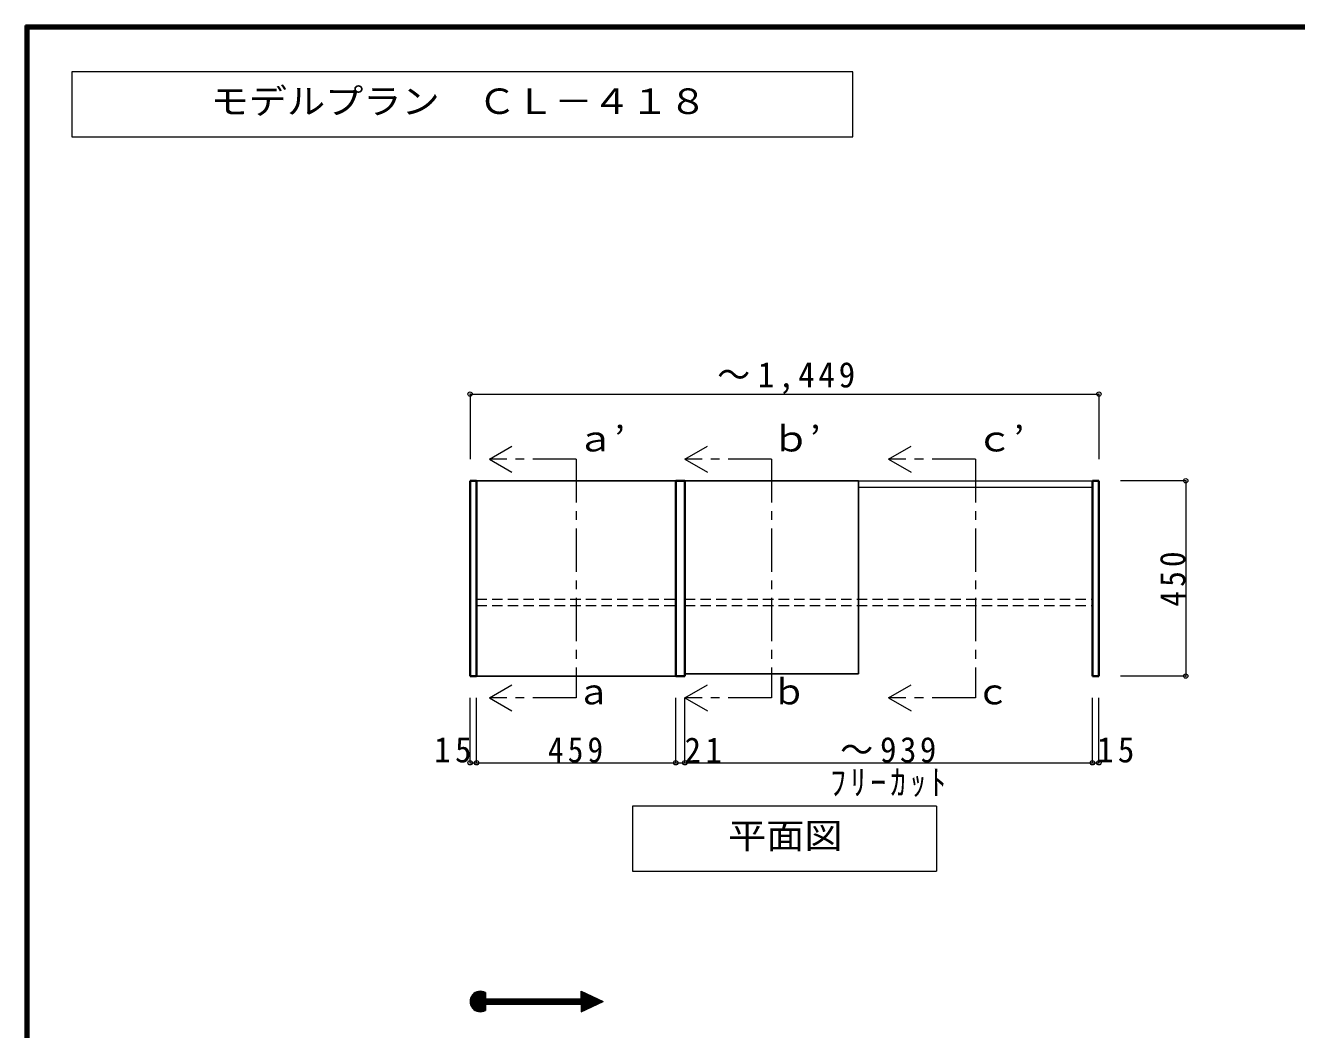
# Model space of a CAD drawing. Units: millimetres at full size, sheet at 1:20; details may follow other scales. Extents: x -3922 to 3878, y -2932 to 2722.
# Drawn here: x -3922 to -993, y 408 to 2722 of the extents above; entities that cross this region are included whole.
import ezdxf
from ezdxf.enums import TextEntityAlignment as Align

# ---------------------------------------------------------------- set-up
doc = ezdxf.new("R2010")
doc.units = ezdxf.units.MM
doc.header["$LTSCALE"] = 20
doc.header["$PDMODE"] = 32
doc.header["$PDSIZE"] = 10
doc.linetypes.add('CHAIN1', pattern=[8, 5, -1, 1, -1])
doc.linetypes.add('DASHED1', pattern=[1.8, 1.2, -0.6])
for name, color, linetype, lineweight in [('0-2_本体', 2, 'Continuous', 35), ('0-3_固定棚', 3, 'Continuous', 25), ('0-6_ﾊﾟｲﾌﾟﾊﾝｶﾞｰ', 7, 'Continuous', 18), ('0-7_桟木・巾木', 2, 'Continuous', 35), ('0-8_引き出し', 3, 'Continuous', 25), ('0-A_文字', 7, 'Continuous', 18), ('0-B_寸法', 7, 'Continuous', 9), ('F-1_枠', 6, 'Continuous', 40)]:
    doc.layers.add(name, color=color, linetype=linetype, lineweight=lineweight)
doc.styles.add('ＭＳ ゴシック', font='')
doc.styles.get('ＭＳ ゴシック').set_extended_font_data('MS Gothic')

msp = doc.modelspace()

# ---------------------------------------------------------------- linework, layer by layer
at = {"layer": '0-2_本体'}
for p, q in [((-2897.58, 1222.73), (-2897.58, 1672.73)), ((-2897.58, 1672.73), (-2882.58, 1672.73)), ((-2882.58, 1222.73), (-2882.58, 1672.73)), ((-2423.58, 1222.73), (-2423.58, 1672.73)), ((-2423.58, 1672.73), (-2402.58, 1672.73)), ((-2402.58, 1222.73), (-2402.58, 1672.73)), ((-1463.58, 1222.73), (-1463.58, 1672.73)), ((-1463.58, 1672.73), (-1448.58, 1672.73)), ((-1448.58, 1222.73), (-1448.58, 1672.73)), ((-2897.58, 1222.73), (-2882.58, 1222.73)), ((-2423.58, 1222.73), (-2402.58, 1222.73)), ((-1463.58, 1222.73), (-1448.58, 1222.73))]:
    msp.add_line(p, q, dxfattribs=at)
at = {"layer": '0-3_固定棚'}
for p, q in [((-2882.58, 1672.73), (-2423.58, 1672.73)), ((-2423.58, 1222.73), (-2882.58, 1222.73))]:
    msp.add_line(p, q, dxfattribs=at)
at = {"layer": '0-6_ﾊﾟｲﾌﾟﾊﾝｶﾞｰ', "color": 4, "linetype": 'DASHED1', "lineweight": 9}
for p, q in [((-2882.58, 1400.22), (-2423.58, 1400.22)), ((-2882.58, 1385.24), (-2423.58, 1385.24)), ((-2402.58, 1400.22), (-1463.58, 1400.22)), ((-2402.58, 1385.24), (-1463.58, 1385.24))]:
    msp.add_line(p, q, dxfattribs=at)
at = {"layer": '0-7_桟木・巾木', "color": 7, "lineweight": 18}
for p, q in [((-2002.58, 1672.73), (-1463.58, 1672.73)), ((-2002.58, 1657.73), (-1463.58, 1657.73))]:
    msp.add_line(p, q, dxfattribs=at)
at = {"layer": '0-8_引き出し'}
for p, q in [((-2402.58, 1227.73), (-2402.58, 1672.73)), ((-2402.58, 1672.73), (-2002.58, 1672.73)), ((-2002.58, 1227.73), (-2002.58, 1672.73)), ((-2402.58, 1227.73), (-2002.58, 1227.73))]:
    msp.add_line(p, q, dxfattribs=at)
at = {"layer": '0-A_文字'}
for p, q in [((-2853.08, 1722.73), (-2801.12, 1752.73)), ((-2402.58, 1722.73), (-2350.62, 1752.73)), ((-1933.08, 1722.73), (-1881.12, 1752.73)), ((-2853.08, 1722.73), (-2801.12, 1692.73)), ((-2402.58, 1722.73), (-2350.62, 1692.73)), ((-1933.08, 1722.73), (-1881.12, 1692.73)), ((-2853.08, 1172.73), (-2801.12, 1202.73)), ((-2402.58, 1172.73), (-2350.62, 1202.73)), ((-1933.08, 1172.73), (-1881.12, 1202.73)), ((-2853.08, 1172.73), (-2801.12, 1142.73)), ((-2402.58, 1172.73), (-2350.62, 1142.73)), ((-1933.08, 1172.73), (-1881.12, 1142.73)), ((-1823.08, 922.73), (-1823.08, 772.73)), ((-2523.08, 772.73), (-1823.08, 772.73)), ((-2897.58, 472.25), (-2873.62, 496.2)), ((-2897.43, 475.22), (-2876.59, 496.06)), ((-2897.39, 469.61), (-2870.98, 496.02)), ((-2896.96, 467.21), (-2868.58, 495.58)), ((-2896.78, 478.71), (-2880.08, 495.4)), ((-2896.33, 465.01), (-2866.38, 494.96)), ((-2895.53, 462.98), (-2864.35, 494.16)), ((-2895.02, 483.29), (-2884.66, 493.65)), ((-2894.59, 461.09), (-2862.47, 493.22)), ((-2893.51, 459.34), (-2862.16, 490.69)), ((-2892.3, 457.72), (-2862.16, 487.86)), ((-2890.98, 456.22), (-2862.16, 485.03)), ((-2889.53, 454.84), (-2862.16, 482.21)), ((-2887.96, 453.58), (-2862.16, 479.38)), ((-2886.27, 452.44), (-2860.22, 478.49)), ((-2884.45, 451.44), (-2857.39, 478.49)), ((-2882.48, 450.57), (-2854.56, 478.49)), ((-2880.36, 449.87), (-2851.73, 478.49)), ((-2860.7, 466.7), (-2848.9, 478.49)), ((-2857.87, 466.7), (-2846.08, 478.49)), ((-2855.04, 466.7), (-2843.25, 478.49)), ((-2852.21, 466.7), (-2840.42, 478.49)), ((-2849.39, 466.7), (-2837.59, 478.49)), ((-2846.56, 466.7), (-2834.76, 478.49)), ((-2843.73, 466.7), (-2831.93, 478.49)), ((-2840.9, 466.7), (-2829.11, 478.49)), ((-2838.07, 466.7), (-2826.28, 478.49)), ((-2835.24, 466.7), (-2823.45, 478.49)), ((-2832.41, 466.7), (-2820.62, 478.49)), ((-2829.59, 466.7), (-2817.79, 478.49)), ((-2826.76, 466.7), (-2814.96, 478.49)), ((-2823.93, 466.7), (-2812.14, 478.49)), ((-2821.1, 466.7), (-2809.31, 478.49)), ((-2818.27, 466.7), (-2806.48, 478.49)), ((-2815.44, 466.7), (-2803.65, 478.49)), ((-2812.62, 466.7), (-2800.82, 478.49)), ((-2809.79, 466.7), (-2797.99, 478.49)), ((-2806.96, 466.7), (-2795.16, 478.49)), ((-2804.13, 466.7), (-2792.34, 478.49)), ((-2801.3, 466.7), (-2789.51, 478.49)), ((-2798.47, 466.7), (-2786.68, 478.49)), ((-2795.64, 466.7), (-2783.85, 478.49)), ((-2792.82, 466.7), (-2781.02, 478.49)), ((-2789.99, 466.7), (-2778.19, 478.49)), ((-2787.16, 466.7), (-2775.37, 478.49)), ((-2784.33, 466.7), (-2772.54, 478.49)), ((-2781.5, 466.7), (-2769.71, 478.49)), ((-2778.67, 466.7), (-2766.88, 478.49)), ((-2775.85, 466.7), (-2764.05, 478.49)), ((-2773.02, 466.7), (-2761.22, 478.49)), ((-2770.19, 466.7), (-2758.4, 478.49)), ((-2767.36, 466.7), (-2755.57, 478.49)), ((-2764.53, 466.7), (-2752.74, 478.49)), ((-2761.7, 466.7), (-2749.91, 478.49)), ((-2758.88, 466.7), (-2747.08, 478.49)), ((-2756.05, 466.7), (-2744.25, 478.49)), ((-2753.22, 466.7), (-2741.42, 478.49)), ((-2750.39, 466.7), (-2738.6, 478.49)), ((-2747.56, 466.7), (-2735.77, 478.49)), ((-2744.73, 466.7), (-2732.94, 478.49)), ((-2741.9, 466.7), (-2730.11, 478.49)), ((-2739.08, 466.7), (-2727.28, 478.49)), ((-2736.25, 466.7), (-2724.45, 478.49)), ((-2733.42, 466.7), (-2721.63, 478.49)), ((-2730.59, 466.7), (-2718.8, 478.49)), ((-2727.76, 466.7), (-2715.97, 478.49)), ((-2724.93, 466.7), (-2713.14, 478.49)), ((-2722.11, 466.7), (-2710.31, 478.49)), ((-2719.28, 466.7), (-2707.48, 478.49)), ((-2716.45, 466.7), (-2704.66, 478.49)), ((-2713.62, 466.7), (-2701.83, 478.49)), ((-2710.79, 466.7), (-2699, 478.49)), ((-2707.96, 466.7), (-2696.17, 478.49)), ((-2705.14, 466.7), (-2693.34, 478.49)), ((-2702.31, 466.7), (-2690.51, 478.49)), ((-2699.48, 466.7), (-2687.68, 478.49)), ((-2696.65, 466.7), (-2684.86, 478.49)), ((-2693.82, 466.7), (-2682.03, 478.49)), ((-2690.99, 466.7), (-2679.2, 478.49)), ((-2688.16, 466.7), (-2676.37, 478.49)), ((-2685.34, 466.7), (-2673.54, 478.49)), ((-2682.51, 466.7), (-2670.71, 478.49)), ((-2679.68, 466.7), (-2667.89, 478.49)), ((-2676.85, 466.7), (-2665.06, 478.49)), ((-2674.02, 466.7), (-2662.23, 478.49)), ((-2671.19, 466.7), (-2659.4, 478.49)), ((-2668.37, 466.7), (-2656.57, 478.49)), ((-2665.54, 466.7), (-2653.74, 478.49)), ((-2662.71, 466.7), (-2650.92, 478.49)), ((-2659.88, 466.7), (-2648.09, 478.49)), ((-2657.05, 466.7), (-2645.26, 478.49)), ((-2654.22, 466.7), (-2642.43, 478.49)), ((-2651.4, 466.7), (-2628.17, 489.93)), ((-2648.57, 466.7), (-2626.23, 489.03)), ((-2645.74, 466.7), (-2624.3, 488.13)), ((-2642.91, 466.7), (-2622.37, 487.24)), ((-2641.68, 496.21), (-2590.86, 472.6)), ((-2641.68, 478.49), (-2641.68, 496.21)), ((-2641.68, 493.39), (-2639.75, 495.31)), ((-2641.68, 490.56), (-2637.82, 494.42)), ((-2641.68, 487.73), (-2635.89, 493.52)), ((-2641.68, 484.9), (-2633.96, 492.62)), ((-2641.68, 482.07), (-2632.03, 491.72)), ((-2641.68, 479.25), (-2630.1, 490.83)), ((-2641.68, 465.1), (-2620.44, 486.34)), ((-2641.68, 462.27), (-2618.51, 485.44)), ((-2641.68, 459.45), (-2616.58, 484.55)), ((-2641.68, 456.62), (-2614.65, 483.65)), ((-2641.68, 453.79), (-2612.72, 482.75)), ((-2641.68, 450.96), (-2610.78, 481.85)), ((-2641.68, 448.99), (-2590.86, 472.6)), ((-2640.08, 449.73), (-2608.85, 480.96)), ((-2634.8, 452.18), (-2606.92, 480.06)), ((-2629.52, 454.64), (-2604.99, 479.16)), ((-2624.24, 457.09), (-2603.06, 478.27)), ((-2618.95, 459.54), (-2601.13, 477.37)), ((-2613.67, 462), (-2599.2, 476.47)), ((-2608.39, 464.45), (-2597.27, 475.57)), ((-2603.1, 466.91), (-2595.34, 474.68)), ((-2597.82, 469.36), (-2593.4, 473.78)), ((-2592.54, 471.82), (-2591.47, 472.88)), ((-2878.06, 449.34), (-2862.16, 465.23)), ((-2875.53, 449.04), (-2862.16, 462.41)), ((-2872.72, 449.02), (-2862.16, 459.58)), ((-2869.5, 449.41), (-2862.16, 456.75)), ((-2865.55, 450.54), (-2862.16, 453.92)), ((-2862.16, 466.7), (-2862.16, 452.15)), ((-2862.16, 466.7), (-2641.68, 466.7)), ((-2641.68, 466.7), (-2641.68, 448.99))]:
    msp.add_line(p, q, dxfattribs=at)
at = {"layer": '0-A_文字', "linetype": 'CHAIN1'}
for p, q in [((-2653.08, 1722.73), (-2853.08, 1722.73)), ((-2653.08, 1722.73), (-2653.08, 1172.73)), ((-2202.58, 1722.73), (-2402.58, 1722.73)), ((-2202.58, 1722.73), (-2202.58, 1172.73)), ((-1733.08, 1722.73), (-1933.08, 1722.73)), ((-1733.08, 1722.73), (-1733.08, 1172.73)), ((-2653.08, 1172.73), (-2853.08, 1172.73)), ((-2202.58, 1172.73), (-2402.58, 1172.73)), ((-1733.08, 1172.73), (-1933.08, 1172.73))]:
    msp.add_line(p, q, dxfattribs=at)
at = {"layer": '0-A_文字'}
msp.add_lwpolyline([(-3815.36, 2465.63), (-2015.36, 2465.63), (-2015.36, 2615.63), (-3815.36, 2615.63)], close=True, dxfattribs=at)
for points in [[(-1823.08, 922.73), (-2523.08, 922.73), (-2523.08, 772.73)], [(-2862.16, 493.04), (-2862.16, 478.49), (-2641.68, 478.49)]]:
    msp.add_lwpolyline(points, dxfattribs=at)
msp.add_arc((-2873.97, 472.6), 23.61, 60, 300, dxfattribs=at)
at = {"layer": '0-B_寸法', "color": 4}
for p, q in [((-2897.58, 1872.73), (-2897.58, 1722.73)), ((-2897.58, 1872.73), (-1448.58, 1872.73)), ((-1448.58, 1872.73), (-1448.58, 1722.73)), ((-1248.58, 1672.73), (-1398.58, 1672.73)), ((-1248.58, 1672.73), (-1248.58, 1222.73)), ((-1248.58, 1222.73), (-1398.58, 1222.73)), ((-2897.58, 1022.73), (-2897.58, 1172.73)), ((-2882.58, 1022.73), (-2882.58, 1172.73)), ((-2423.58, 1022.73), (-2423.58, 1172.73)), ((-2402.58, 1022.73), (-2402.58, 1172.73)), ((-1463.58, 1022.73), (-1463.58, 1172.73)), ((-1448.58, 1022.73), (-1448.58, 1172.73)), ((-2897.58, 1022.73), (-2882.58, 1022.73)), ((-2882.58, 1022.73), (-2423.58, 1022.73)), ((-2423.58, 1022.73), (-2402.58, 1022.73)), ((-2402.58, 1022.73), (-1463.58, 1022.73)), ((-1463.58, 1022.73), (-1448.58, 1022.73))]:
    msp.add_line(p, q, dxfattribs=at)
at = {"layer": '0-B_寸法'}
for p in [(-2897.58, 1872.73), (-1448.58, 1872.73), (-1248.58, 1672.73), (-1248.58, 1222.73), (-2897.58, 1022.73), (-2882.58, 1022.73), (-2423.58, 1022.73), (-2402.58, 1022.73), (-1463.58, 1022.73), (-1448.58, 1022.73)]:
    msp.add_point(p, dxfattribs=at)
at = {"layer": 'F-1_枠'}
for p, q in [((-3922.03, 2722.29), (-3922.03, -2864.37)), ((-3922.03, 2722.29), (3877.97, 2722.29)), ((-3922.03, 2718.96), (3877.97, 2718.96)), ((-3922.03, 2715.63), (3877.97, 2715.63)), ((-3918.7, 2722.29), (-3918.7, -2864.37)), ((-3915.36, 2722.29), (-3915.36, -2864.37))]:
    msp.add_line(p, q, dxfattribs=at)

# ---------------------------------------------------------------- texts
at = {"layer": '0-A_文字', "style": 'ＭＳ ゴシック', "width": 1.1}
for s, p in [('モデルプラン\u3000ＣＬ－４１８', (-3495.36, 2500.63)), ('ａ’', (-2653.08, 1722.73)), ('ｂ’', (-2202.58, 1722.73)), ('ｃ’', (-1733.08, 1722.73)), ('平面図', (-2303.08, 807.73))]:
    msp.add_text(s, height=58.65, dxfattribs=at).set_placement(p, align=Align.BOTTOM_LEFT)
at = {"layer": '0-A_文字', "style": 'ＭＳ ゴシック'}
for s, p in [('ａ', (-2653.08, 1139.81)), ('ｂ', (-2202.58, 1139.81)), ('ｃ', (-1733.08, 1139.81))]:
    msp.add_text(s, height=58.65, dxfattribs=at).set_placement(p, align=Align.BOTTOM_LEFT)
at = {"layer": '0-B_寸法', "char_height": 58.65, "attachment_point": 7, "style": 'ＭＳ ゴシック'}
for s, insert in [('\\T1.23;\\W0.95;～1,449', (-2328.08, 1872.73)), ('\\T1.27;\\W0.95;15', (-2980.27, 1022.73)), ('\\T1.27;\\W0.9;459', (-2718.08, 1022.73)), ('\\T1.27;\\W0.95;21', (-2403.32, 1022.73)), ('\\T1.21;\\W0.95;～939', (-2044.75, 1022.73)), ('\\T1.27;\\W0.95;15', (-1453, 1022.73)), ('\\T1.28;\\W0.9;ﾌﾘｰｶｯﾄ', (-2067.25, 943.86))]:
    msp.add_mtext(s, dxfattribs=dict(at, insert=insert))
at = {"layer": '0-B_寸法', "insert": (-1248.58, 1382.73), "char_height": 58.65, "attachment_point": 7, "rotation": 90, "style": 'ＭＳ ゴシック'}
msp.add_mtext('\\T1.27;\\W0.9;450', dxfattribs=at)

doc.saveas('drawing.dxf')
